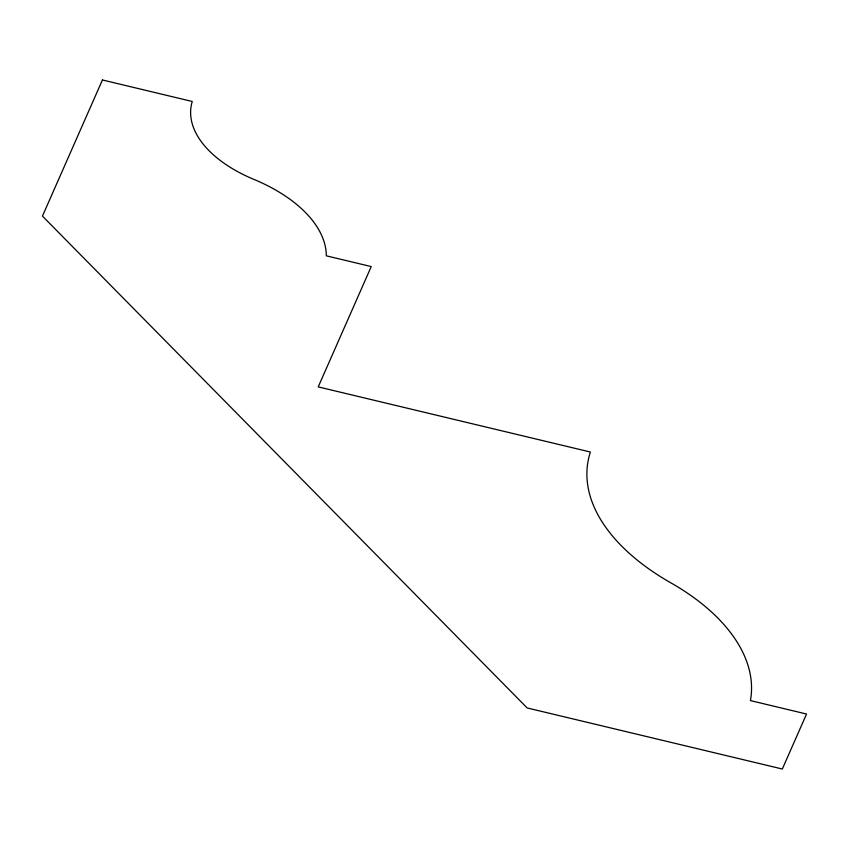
<?xml version="1.0" encoding="UTF-8"?>
<svg xmlns="http://www.w3.org/2000/svg" width="849" height="849" viewBox="0 0 849 849"><rect width="100%" height="100%" fill="white"/><g stroke="black" fill="none" stroke-linecap="round" stroke-linejoin="round"><path stroke-width="1.27" d="M102.421 79.976L42.45 216.102L527.165 707.949L782.322 769.024L806.55 714.02L750.42 700.595A226.662 125.1 8.8 0 0 722.966 623.484A222.746 122.946 8.8 0 0 670.699 582.764A232.308 128.22 8.8 0 1 590.384 452.029L318.226 386.889L371.236 266.575L326.324 255.825A141.528 78.119 8.8 0 0 255.74 180.158A123.53 68.185 8.8 0 1 192.235 101.477L102.421 79.976"/></g></svg>
